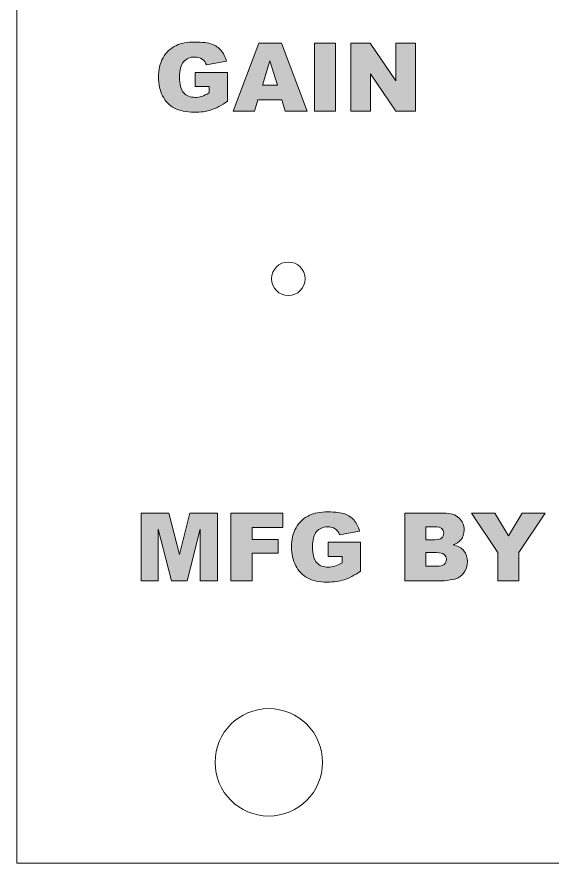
# Model space of a CAD drawing. Header units: inches. Extents: x 85 to 125, y -208 to -80.
# Drawn here: x 84.81 to 100.74, y -208.33 to -183.13 of the extents above; entities that cross this region are included whole.
import ezdxf

# ---------------------------------------------------------------- set-up
doc = ezdxf.new("R2010")
doc.units = ezdxf.units.IN
doc.header["$MEASUREMENT"] = 0
doc.layers.add('cut rectangle', color=7, linetype='Continuous')
doc.layers.add('drawing', color=7, linetype='Continuous')

# ---------------------------------------------------------------- blocks, each defined once
blk = doc.blocks.new('block 12')
at = {"layer": 'drawing', "true_color": 0x1c1c1b}
h = blk.add_hatch(color=250, dxfattribs=at)
h.dxf.hatch_style = 2
edge = h.paths.add_edge_path()
edge.add_spline(control_points=[(90.113, -185.203), (90.113, -185.203), (90.113, -184.783), (90.113, -184.783), (90.113, -184.783), (91.077, -184.783), (91.077, -184.783), (91.077, -184.783), (91.077, -185.644), (91.077, -185.644), (90.892, -185.77), (90.729, -185.856), (90.587, -185.901), (90.445, -185.947), (90.277, -185.969), (90.082, -185.969), (89.842, -185.969), (89.647, -185.928), (89.496, -185.847), (89.345, -185.765), (89.228, -185.643), (89.144, -185.482), (89.061, -185.32), (89.02, -185.134), (89.02, -184.925), (89.02, -184.704), (89.065, -184.512), (89.156, -184.349), (89.247, -184.187), (89.38, -184.062), (89.556, -183.978), (89.693, -183.913), (89.877, -183.88), (90.108, -183.88), (90.332, -183.88), (90.499, -183.901), (90.609, -183.941), (90.72, -183.981), (90.812, -184.044), (90.885, -184.129), (90.958, -184.214), (91.013, -184.322), (91.05, -184.452), (91.05, -184.452), (90.447, -184.56), (90.447, -184.56), (90.423, -184.483), (90.381, -184.425), (90.321, -184.385), (90.262, -184.344), (90.186, -184.324), (90.095, -184.324), (89.958, -184.324), (89.849, -184.372), (89.767, -184.467), (89.686, -184.562), (89.645, -184.712), (89.645, -184.918), (89.645, -185.137), (89.687, -185.293), (89.769, -185.386), (89.851, -185.48), (89.966, -185.527), (90.113, -185.527), (90.182, -185.527), (90.249, -185.517), (90.312, -185.497), (90.376, -185.476), (90.448, -185.442), (90.53, -185.393), (90.53, -185.393), (90.53, -185.203), (90.53, -185.203), (90.53, -185.203), (90.113, -185.203), (90.113, -185.203)], knot_values=[0, 0, 0, 0, 1, 1, 1, 2, 2, 2, 3, 3, 3, 4, 4, 4, 5, 5, 5, 6, 6, 6, 7, 7, 7, 8, 8, 8, 9, 9, 9, 10, 10, 10, 11, 11, 11, 12, 12, 12, 13, 13, 13, 14, 14, 14, 15, 15, 15, 16, 16, 16, 17, 17, 17, 18, 18, 18, 19, 19, 19, 20, 20, 20, 21, 21, 21, 22, 22, 22, 23, 23, 23, 24, 24, 24, 25, 25, 25, 25], degree=3, periodic=1)
h = blk.add_hatch(color=250, dxfattribs=at)
h.dxf.hatch_style = 2
h.paths.add_polyline_path([(92.69, -185.601), (91.981, -185.601), (91.883, -185.935), (91.245, -185.935), (92.005, -183.915), (92.685, -183.915), (93.445, -185.935), (92.791, -185.935)])
h.paths.add_polyline_path([(92.56, -185.165), (92.337, -184.438), (92.117, -185.165)])
h = blk.add_hatch(color=250, dxfattribs=at)
h.dxf.hatch_style = 2
h.paths.add_polyline_path([(93.668, -183.915), (94.293, -183.915), (94.293, -185.935), (93.668, -185.935)])
h = blk.add_hatch(color=250, dxfattribs=at)
h.dxf.hatch_style = 2
h.paths.add_polyline_path([(94.745, -183.915), (95.328, -183.915), (96.089, -185.032), (96.089, -183.915), (96.677, -183.915), (96.677, -185.935), (96.089, -185.935), (95.333, -184.826), (95.333, -185.935), (94.745, -185.935)])
at = {"layer": 'drawing', "lineweight": 0}
for points in [[(92.69, -185.601), (91.981, -185.601), (91.883, -185.935), (91.245, -185.935), (92.005, -183.915), (92.685, -183.915), (93.445, -185.935), (92.791, -185.935), (92.69, -185.601)], [(93.668, -183.915), (94.293, -183.915), (94.293, -185.935), (93.668, -185.935), (93.668, -183.915)], [(94.745, -183.915), (95.328, -183.915), (96.089, -185.032), (96.089, -183.915), (96.677, -183.915), (96.677, -185.935), (96.089, -185.935), (95.333, -184.826), (95.333, -185.935), (94.745, -185.935), (94.745, -183.915)], [(92.56, -185.165), (92.337, -184.438), (92.117, -185.165), (92.56, -185.165)]]:
    blk.add_lwpolyline(points, dxfattribs=at)
blk.add_open_spline([(90.113, -185.203), (90.113, -185.203), (90.113, -184.783), (90.113, -184.783), (90.113, -184.783), (91.077, -184.783), (91.077, -184.783), (91.077, -184.783), (91.077, -185.644), (91.077, -185.644), (90.892, -185.77), (90.729, -185.856), (90.587, -185.901), (90.445, -185.947), (90.277, -185.969), (90.082, -185.969), (89.842, -185.969), (89.647, -185.928), (89.496, -185.847), (89.345, -185.765), (89.228, -185.643), (89.144, -185.482), (89.061, -185.32), (89.02, -185.134), (89.02, -184.925), (89.02, -184.704), (89.065, -184.512), (89.156, -184.349), (89.247, -184.187), (89.38, -184.062), (89.556, -183.978), (89.693, -183.913), (89.877, -183.88), (90.108, -183.88), (90.332, -183.88), (90.499, -183.901), (90.609, -183.941), (90.72, -183.981), (90.812, -184.044), (90.885, -184.129), (90.958, -184.214), (91.013, -184.322), (91.05, -184.452), (91.05, -184.452), (90.447, -184.56), (90.447, -184.56), (90.423, -184.483), (90.381, -184.425), (90.321, -184.385), (90.262, -184.344), (90.186, -184.324), (90.095, -184.324), (89.958, -184.324), (89.849, -184.372), (89.767, -184.467), (89.686, -184.562), (89.645, -184.712), (89.645, -184.918), (89.645, -185.137), (89.687, -185.293), (89.769, -185.386), (89.851, -185.48), (89.966, -185.527), (90.113, -185.527), (90.182, -185.527), (90.249, -185.517), (90.312, -185.497), (90.376, -185.476), (90.448, -185.442), (90.53, -185.393), (90.53, -185.393), (90.53, -185.203), (90.53, -185.203), (90.53, -185.203), (90.113, -185.203), (90.113, -185.203)], degree=3, knots=[0, 0, 0, 0, 1, 1, 1, 2, 2, 2, 3, 3, 3, 4, 4, 4, 5, 5, 5, 6, 6, 6, 7, 7, 7, 8, 8, 8, 9, 9, 9, 10, 10, 10, 11, 11, 11, 12, 12, 12, 13, 13, 13, 14, 14, 14, 15, 15, 15, 16, 16, 16, 17, 17, 17, 18, 18, 18, 19, 19, 19, 20, 20, 20, 21, 21, 21, 22, 22, 22, 23, 23, 23, 24, 24, 24, 25, 25, 25, 25], dxfattribs=at)
blk = doc.blocks.new('block 14')
at = {"layer": 'cut rectangle', "true_color": 0x1c1c1b}
h = blk.add_hatch(color=250, dxfattribs=at)
h.dxf.hatch_style = 2
h.paths.add_polyline_path([(88.505, -197.906), (89.326, -197.906), (89.643, -199.135), (89.957, -197.906), (90.778, -197.906), (90.778, -199.926), (90.266, -199.926), (90.266, -198.386), (89.872, -199.926), (89.41, -199.926), (89.016, -198.386), (89.016, -199.926), (88.505, -199.926)])
h = blk.add_hatch(color=250, dxfattribs=at)
h.dxf.hatch_style = 2
h.paths.add_polyline_path([(91.179, -197.906), (92.722, -197.906), (92.722, -198.34), (91.806, -198.34), (91.806, -198.693), (92.588, -198.693), (92.588, -199.101), (91.806, -199.101), (91.806, -199.926), (91.179, -199.926)])
h = blk.add_hatch(color=250, dxfattribs=at)
h.dxf.hatch_style = 2
edge = h.paths.add_edge_path()
edge.add_spline(control_points=[(94.074, -199.195), (94.074, -199.195), (94.074, -198.774), (94.074, -198.774), (94.074, -198.774), (95.038, -198.774), (95.038, -198.774), (95.038, -198.774), (95.038, -199.636), (95.038, -199.636), (94.854, -199.761), (94.691, -199.847), (94.549, -199.893), (94.407, -199.938), (94.238, -199.961), (94.044, -199.961), (93.804, -199.961), (93.608, -199.92), (93.457, -199.838), (93.306, -199.757), (93.189, -199.635), (93.106, -199.473), (93.023, -199.312), (92.981, -199.126), (92.981, -198.916), (92.981, -198.696), (93.027, -198.504), (93.117, -198.341), (93.208, -198.178), (93.342, -198.054), (93.517, -197.97), (93.654, -197.905), (93.838, -197.872), (94.07, -197.872), (94.293, -197.872), (94.46, -197.892), (94.571, -197.932), (94.681, -197.973), (94.773, -198.035), (94.846, -198.121), (94.919, -198.206), (94.974, -198.313), (95.011, -198.444), (95.011, -198.444), (94.409, -198.551), (94.409, -198.551), (94.384, -198.475), (94.342, -198.416), (94.283, -198.376), (94.223, -198.336), (94.148, -198.316), (94.056, -198.316), (93.919, -198.316), (93.81, -198.363), (93.729, -198.458), (93.647, -198.553), (93.607, -198.704), (93.607, -198.909), (93.607, -199.128), (93.648, -199.284), (93.73, -199.378), (93.812, -199.472), (93.927, -199.519), (94.074, -199.519), (94.144, -199.519), (94.21, -199.509), (94.274, -199.488), (94.337, -199.468), (94.41, -199.433), (94.491, -199.385), (94.491, -199.385), (94.491, -199.195), (94.491, -199.195), (94.491, -199.195), (94.074, -199.195), (94.074, -199.195)], knot_values=[0, 0, 0, 0, 1, 1, 1, 2, 2, 2, 3, 3, 3, 4, 4, 4, 5, 5, 5, 6, 6, 6, 7, 7, 7, 8, 8, 8, 9, 9, 9, 10, 10, 10, 11, 11, 11, 12, 12, 12, 13, 13, 13, 14, 14, 14, 15, 15, 15, 16, 16, 16, 17, 17, 17, 18, 18, 18, 19, 19, 19, 20, 20, 20, 21, 21, 21, 22, 22, 22, 23, 23, 23, 24, 24, 24, 25, 25, 25, 25], degree=3, periodic=1)
h = blk.add_hatch(color=250, dxfattribs=at)
h.dxf.hatch_style = 2
edge = h.paths.add_edge_path()
edge.add_spline(control_points=[(96.352, -197.906), (96.352, -197.906), (97.52, -197.906), (97.52, -197.906), (97.715, -197.906), (97.865, -197.954), (97.969, -198.051), (98.073, -198.147), (98.125, -198.267), (98.125, -198.409), (98.125, -198.529), (98.088, -198.631), (98.014, -198.717), (97.964, -198.773), (97.892, -198.819), (97.796, -198.852), (97.941, -198.886), (98.048, -198.946), (98.116, -199.031), (98.185, -199.117), (98.219, -199.223), (98.219, -199.352), (98.219, -199.457), (98.195, -199.551), (98.146, -199.634), (98.097, -199.718), (98.031, -199.784), (97.946, -199.833), (97.894, -199.863), (97.815, -199.885), (97.709, -199.899), (97.569, -199.917), (97.475, -199.926), (97.429, -199.926), (97.429, -199.926), (96.352, -199.926), (96.352, -199.926), (96.352, -199.926), (96.352, -197.906), (96.352, -197.906)], knot_values=[0, 0, 0, 0, 1, 1, 1, 2, 2, 2, 3, 3, 3, 4, 4, 4, 5, 5, 5, 6, 6, 6, 7, 7, 7, 8, 8, 8, 9, 9, 9, 10, 10, 10, 11, 11, 11, 12, 12, 12, 13, 13, 13, 13], degree=3, periodic=1)
edge = h.paths.add_edge_path()
edge.add_spline(control_points=[(96.982, -198.699), (96.982, -198.699), (97.253, -198.699), (97.253, -198.699), (97.35, -198.699), (97.418, -198.682), (97.456, -198.648), (97.494, -198.615), (97.513, -198.566), (97.513, -198.503), (97.513, -198.444), (97.494, -198.398), (97.456, -198.365), (97.418, -198.332), (97.352, -198.316), (97.257, -198.316), (97.257, -198.316), (96.982, -198.316), (96.982, -198.316), (96.982, -198.316), (96.982, -198.699), (96.982, -198.699)], knot_values=[0, 0, 0, 0, 1, 1, 1, 2, 2, 2, 3, 3, 3, 4, 4, 4, 5, 5, 5, 6, 6, 6, 7, 7, 7, 7], degree=3, periodic=1)
edge = h.paths.add_edge_path()
edge.add_spline(control_points=[(96.982, -199.492), (96.982, -199.492), (97.3, -199.492), (97.3, -199.492), (97.407, -199.492), (97.483, -199.473), (97.527, -199.435), (97.571, -199.397), (97.593, -199.346), (97.593, -199.282), (97.593, -199.222), (97.571, -199.174), (97.528, -199.138), (97.484, -199.101), (97.408, -199.083), (97.298, -199.083), (97.298, -199.083), (96.982, -199.083), (96.982, -199.083), (96.982, -199.083), (96.982, -199.492), (96.982, -199.492)], knot_values=[0, 0, 0, 0, 1, 1, 1, 2, 2, 2, 3, 3, 3, 4, 4, 4, 5, 5, 5, 6, 6, 6, 7, 7, 7, 7], degree=3, periodic=1)
h = blk.add_hatch(color=250, dxfattribs=at)
h.dxf.hatch_style = 2
h.paths.add_polyline_path([(98.342, -197.906), (99.035, -197.906), (99.442, -198.588), (99.85, -197.906), (100.54, -197.906), (99.754, -199.08), (99.754, -199.926), (99.128, -199.926), (99.128, -199.08)])
at = {"layer": 'cut rectangle', "lineweight": 0}
for points in [[(88.505, -197.906), (89.326, -197.906), (89.643, -199.135), (89.957, -197.906), (90.778, -197.906), (90.778, -199.926), (90.266, -199.926), (90.266, -198.386), (89.872, -199.926), (89.41, -199.926), (89.016, -198.386), (89.016, -199.926), (88.505, -199.926), (88.505, -197.906)], [(91.179, -197.906), (92.722, -197.906), (92.722, -198.34), (91.806, -198.34), (91.806, -198.693), (92.588, -198.693), (92.588, -199.101), (91.806, -199.101), (91.806, -199.926), (91.179, -199.926), (91.179, -197.906)], [(98.342, -197.906), (99.035, -197.906), (99.442, -198.588), (99.85, -197.906), (100.54, -197.906), (99.754, -199.08), (99.754, -199.926), (99.128, -199.926), (99.128, -199.08), (98.342, -197.906)]]:
    blk.add_lwpolyline(points, dxfattribs=at)
for points, knots in [([(94.074, -199.195), (94.074, -199.195), (94.074, -198.774), (94.074, -198.774), (94.074, -198.774), (95.038, -198.774), (95.038, -198.774), (95.038, -198.774), (95.038, -199.636), (95.038, -199.636), (94.854, -199.761), (94.691, -199.847), (94.549, -199.893), (94.407, -199.938), (94.238, -199.961), (94.044, -199.961), (93.804, -199.961), (93.608, -199.92), (93.457, -199.838), (93.306, -199.757), (93.189, -199.635), (93.106, -199.473), (93.023, -199.312), (92.981, -199.126), (92.981, -198.916), (92.981, -198.696), (93.027, -198.504), (93.117, -198.341), (93.208, -198.178), (93.342, -198.054), (93.517, -197.97), (93.654, -197.905), (93.838, -197.872), (94.07, -197.872), (94.293, -197.872), (94.46, -197.892), (94.571, -197.932), (94.681, -197.973), (94.773, -198.035), (94.846, -198.121), (94.919, -198.206), (94.974, -198.313), (95.011, -198.444), (95.011, -198.444), (94.409, -198.551), (94.409, -198.551), (94.384, -198.475), (94.342, -198.416), (94.283, -198.376), (94.223, -198.336), (94.148, -198.316), (94.056, -198.316), (93.919, -198.316), (93.81, -198.363), (93.729, -198.458), (93.647, -198.553), (93.607, -198.704), (93.607, -198.909), (93.607, -199.128), (93.648, -199.284), (93.73, -199.378), (93.812, -199.472), (93.927, -199.519), (94.074, -199.519), (94.144, -199.519), (94.21, -199.509), (94.274, -199.488), (94.337, -199.468), (94.41, -199.433), (94.491, -199.385), (94.491, -199.385), (94.491, -199.195), (94.491, -199.195), (94.491, -199.195), (94.074, -199.195), (94.074, -199.195)], [0, 0, 0, 0, 1, 1, 1, 2, 2, 2, 3, 3, 3, 4, 4, 4, 5, 5, 5, 6, 6, 6, 7, 7, 7, 8, 8, 8, 9, 9, 9, 10, 10, 10, 11, 11, 11, 12, 12, 12, 13, 13, 13, 14, 14, 14, 15, 15, 15, 16, 16, 16, 17, 17, 17, 18, 18, 18, 19, 19, 19, 20, 20, 20, 21, 21, 21, 22, 22, 22, 23, 23, 23, 24, 24, 24, 25, 25, 25, 25]), ([(96.352, -197.906), (96.352, -197.906), (97.52, -197.906), (97.52, -197.906), (97.715, -197.906), (97.865, -197.954), (97.969, -198.051), (98.073, -198.147), (98.125, -198.267), (98.125, -198.409), (98.125, -198.529), (98.088, -198.631), (98.014, -198.717), (97.964, -198.773), (97.892, -198.819), (97.796, -198.852), (97.941, -198.886), (98.048, -198.946), (98.116, -199.031), (98.185, -199.117), (98.219, -199.223), (98.219, -199.352), (98.219, -199.457), (98.195, -199.551), (98.146, -199.634), (98.097, -199.718), (98.031, -199.784), (97.946, -199.833), (97.894, -199.863), (97.815, -199.885), (97.709, -199.899), (97.569, -199.917), (97.475, -199.926), (97.429, -199.926), (97.429, -199.926), (96.352, -199.926), (96.352, -199.926), (96.352, -199.926), (96.352, -197.906), (96.352, -197.906)], [0, 0, 0, 0, 1, 1, 1, 2, 2, 2, 3, 3, 3, 4, 4, 4, 5, 5, 5, 6, 6, 6, 7, 7, 7, 8, 8, 8, 9, 9, 9, 10, 10, 10, 11, 11, 11, 12, 12, 12, 13, 13, 13, 13]), ([(96.982, -198.699), (96.982, -198.699), (97.253, -198.699), (97.253, -198.699), (97.35, -198.699), (97.418, -198.682), (97.456, -198.648), (97.494, -198.615), (97.513, -198.566), (97.513, -198.503), (97.513, -198.444), (97.494, -198.398), (97.456, -198.365), (97.418, -198.332), (97.352, -198.316), (97.257, -198.316), (97.257, -198.316), (96.982, -198.316), (96.982, -198.316), (96.982, -198.316), (96.982, -198.699), (96.982, -198.699)], [0, 0, 0, 0, 1, 1, 1, 2, 2, 2, 3, 3, 3, 4, 4, 4, 5, 5, 5, 6, 6, 6, 7, 7, 7, 7]), ([(96.982, -199.492), (96.982, -199.492), (97.3, -199.492), (97.3, -199.492), (97.407, -199.492), (97.483, -199.473), (97.527, -199.435), (97.571, -199.397), (97.593, -199.346), (97.593, -199.282), (97.593, -199.222), (97.571, -199.174), (97.528, -199.138), (97.484, -199.101), (97.408, -199.083), (97.298, -199.083), (97.298, -199.083), (96.982, -199.083), (96.982, -199.083), (96.982, -199.083), (96.982, -199.492), (96.982, -199.492)], [0, 0, 0, 0, 1, 1, 1, 2, 2, 2, 3, 3, 3, 4, 4, 4, 5, 5, 5, 6, 6, 6, 7, 7, 7, 7])]:
    blk.add_open_spline(points, degree=3, knots=knots, dxfattribs=at)

msp = doc.modelspace()

# ---------------------------------------------------------------- linework, layer by layer
at = {"layer": 'cut rectangle', "color": 12, "lineweight": 9, "true_color": 0xe30513}
msp.add_lwpolyline([(125.107, -208.329), (84.806, -208.329), (84.806, -79.826), (125.107, -79.826), (125.107, -208.329)], dxfattribs=at)
at = {"layer": 'cut rectangle', "color": 7, "lineweight": 9, "true_color": 0xffffff}
msp.add_open_spline([(93.388, -190.929), (93.388, -191.205), (93.164, -191.429), (92.888, -191.429), (92.612, -191.429), (92.388, -191.205), (92.388, -190.929), (92.388, -190.653), (92.612, -190.429), (92.888, -190.429), (93.164, -190.429), (93.388, -190.653), (93.388, -190.929)], degree=3, knots=[0, 0, 0, 0, 1, 1, 1, 2, 2, 2, 3, 3, 3, 4, 4, 4, 4], dxfattribs=at)
at = {"layer": 'cut rectangle', "color": 12, "lineweight": 9, "true_color": 0xe30513}
msp.add_open_spline([(90.706, -205.329), (90.706, -206.213), (91.422, -206.929), (92.306, -206.929), (93.19, -206.929), (93.906, -206.213), (93.906, -205.329), (93.906, -204.445), (93.19, -203.729), (92.306, -203.729), (91.422, -203.729), (90.706, -204.445), (90.706, -205.329)], degree=3, knots=[0, 0, 0, 0, 1, 1, 1, 2, 2, 2, 3, 3, 3, 4, 4, 4, 4], dxfattribs=at)

# ---------------------------------------------------------------- block references
at = {"layer": 'cut rectangle'}
msp.add_blockref('block 14', (0, 0), dxfattribs=at)
at = {"layer": 'drawing'}
msp.add_blockref('block 12', (0, 0), dxfattribs=at)

doc.saveas('drawing.dxf')
